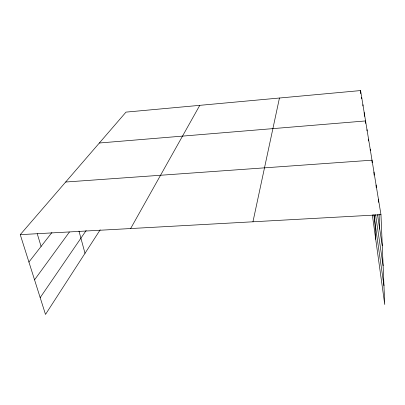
<?xml version="1.0" encoding="UTF-8"?>
<svg xmlns="http://www.w3.org/2000/svg" width="405" height="405" viewBox="0 0 405 405"><rect width="100%" height="100%" fill="white"/><g stroke="black" fill="none" stroke-linecap="round" stroke-linejoin="round"><path stroke-width="0.61" d="M252.953 221.788L279.445 98.025M130.638 228.552L199.776 105.341M100.192 229.802L45.497 314.432L20.25 234.652L126.001 112.119L360.577 90.568L380.968 214.711L384.75 304.53L372.342 214.883M40.181 297.624L86.169 230.491M34.546 279.825L69.397 232.06M28.922 262.06L51.916 232.516M99.347 143.006L365.568 120.943L365.69 123.409M65.671 182.022L372.013 160.183L372.129 162.704M20.25 234.652L380.968 214.711M37.245 233.741L41.092 246.427M78.98 231.088L85.004 253.302M377.48 214.564L382.274 245.708M375.546 214.589L383.115 265.726M373.8 214.625L383.96 285.712M361.7 97.423L361.766 98.683M360.577 90.568L360.744 93.732M364.186 112.555L364.378 116.341M362.905 104.733L362.966 105.994M368.545 139.082L368.636 140.945M367.001 129.681L367.062 130.921M370.21 149.217L370.271 150.468M373.967 172.074L374.109 175.183M374.579 214.994L375.718 239.284M376.093 185.024L376.204 187.54M378.417 199.179L378.553 202.298M379.07 214.144L379.723 229.114"/></g></svg>
